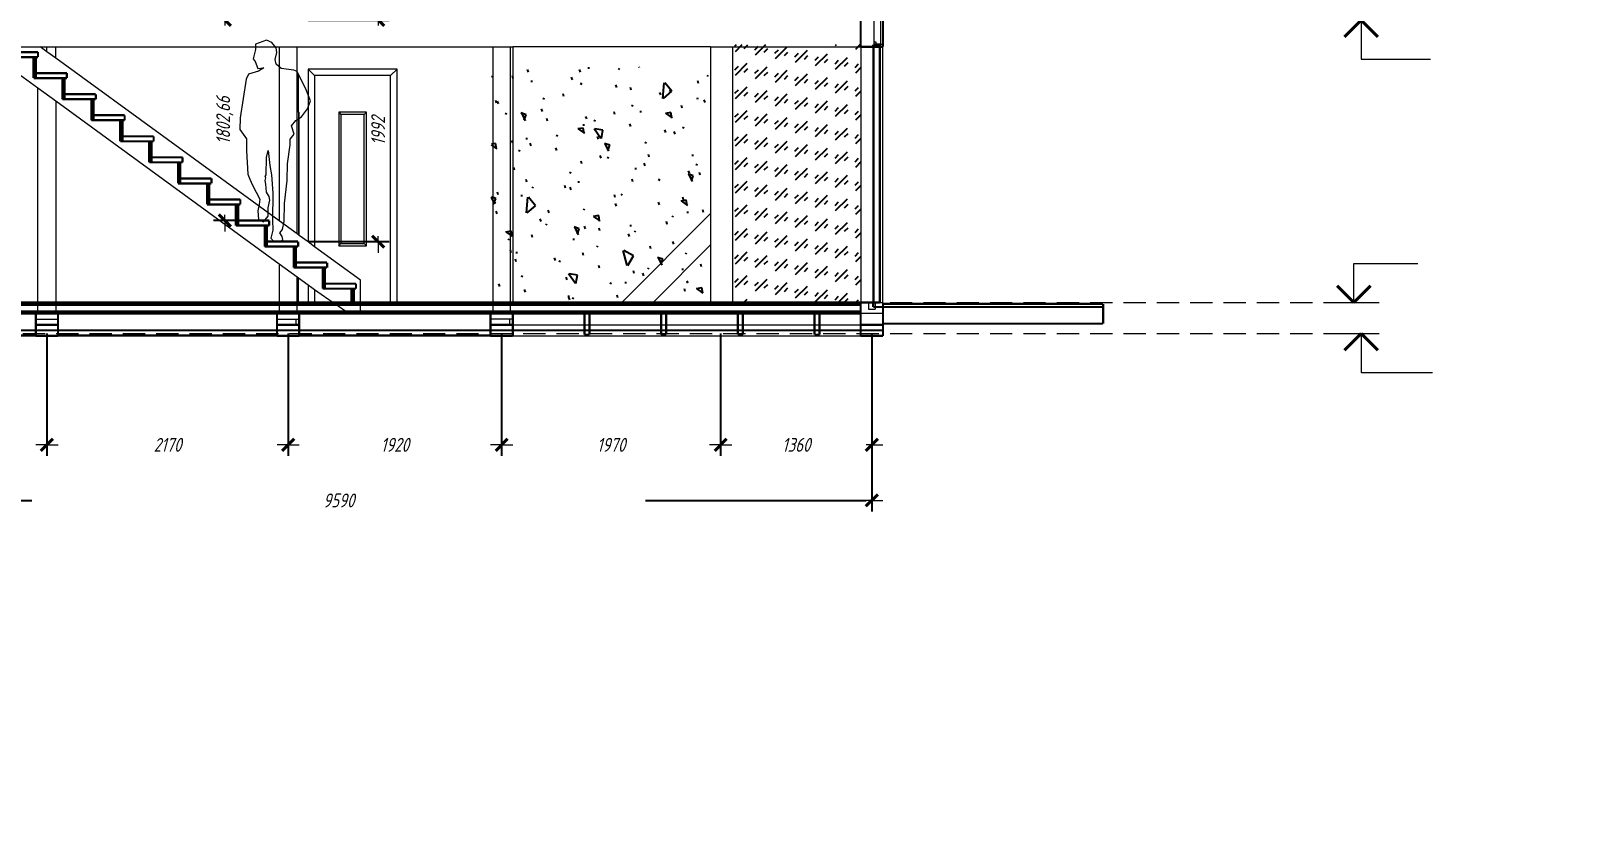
# Model space of a CAD drawing. Header units: millimetres. Extents: x 0 to 6720, y 0 to 297.
# Drawn here: x 6014.7 to 6291.4, y 0 to 141.8 of the extents above; entities that cross this region are included whole.
import ezdxf

# ---------------------------------------------------------------- set-up
doc = ezdxf.new("R2010")
doc.units = ezdxf.units.MM
for name, pattern in [('K5LT32768', [0]), ('K5LT_BASIC', [0]), ('K5LT_DASHED', [6, 4, -2]), ('K5LT_THIN', [0])]:
    doc.linetypes.add(name, pattern=pattern)
doc.layers.add('Системный слой', color=7, linetype='Continuous')
doc.styles.add('KDIMTEXTSTYLE', font='GOST_AU.SHX', dxfattribs={"width": 0.96, "oblique": 15, "height": 5})
doc.styles.add('KTEXTSTYLE', font='GOST_AU.SHX', dxfattribs={"width": 0.96, "height": 5})
doc.dimstyles.new('KDIMSTYLE (0.02)', dxfattribs={"dimtxt": 5, "dimasz": 1, "dimexe": 2, "dimexo": 0, "dimgap": 1, "dimtad": 1, "dimlfac": 50, "dimtxsty": 'KDIMTEXTSTYLE', "dimsah": 1, "dimcen": 0, "dimdle": 1, "dimadec": 0, "dimazin": 0, "dimtfac": 0.667, "dimtmove": 0, "dimatfit": 3, "dimfxl": 0, "dimtvp": 1, "dimtolj": 1, "dimtzin": 0, "dimarcsym": 0})

# ---------------------------------------------------------------- blocks, each defined once
blk = doc.blocks.new('U94')
at = {"layer": 'Системный слой', "color": 7, "linetype": 'K5LT_THIN', "lineweight": 18}
for p, q in [((6252.66, 92.94), (6252.66, 99.94)), ((6252.66, 99.94), (6264.19, 99.94)), ((6247.42, 92.94), (6254.66, 92.94))]:
    blk.add_line(p, q, dxfattribs=at)
at = {"layer": 'Системный слой', "color": 5, "linetype": 'K5LT_BASIC', "lineweight": 40}
for p, q in [((6249.66, 95.94), (6252.66, 92.94)), ((6252.66, 92.94), (6255.66, 95.94))]:
    blk.add_line(p, q, dxfattribs=at)
blk = doc.blocks.new('U95')
at = {"layer": 'Системный слой', "color": 7, "linetype": 'K5LT_THIN', "lineweight": 18}
for p, q in [((6250.07, 87.34), (6255.99, 87.34)), ((6253.99, 87.34), (6253.99, 80.34)), ((6253.99, 80.34), (6266.83, 80.34))]:
    blk.add_line(p, q, dxfattribs=at)
at = {"layer": 'Системный слой', "color": 5, "linetype": 'K5LT_BASIC', "lineweight": 40}
for p, q in [((6253.99, 87.34), (6250.99, 84.34)), ((6256.99, 84.34), (6253.99, 87.34))]:
    blk.add_line(p, q, dxfattribs=at)
blk = doc.blocks.new('U97')
at = {"layer": 'Системный слой', "color": 7, "linetype": 'K5LT_THIN', "lineweight": 18}
for p, q in [((6250.07, 143.74), (6255.99, 143.74)), ((6253.99, 143.74), (6253.99, 136.74)), ((6253.99, 136.74), (6266.5, 136.74))]:
    blk.add_line(p, q, dxfattribs=at)
at = {"layer": 'Системный слой', "color": 5, "linetype": 'K5LT_BASIC', "lineweight": 40}
for p, q in [((6253.99, 143.74), (6250.99, 140.74)), ((6256.99, 140.74), (6253.99, 143.74))]:
    blk.add_line(p, q, dxfattribs=at)
blk = doc.blocks.new('U93')
at = {"layer": 'Системный слой', "color": 7, "linetype": 'K5LT_DASHED', "lineweight": 18}
for p, q in [((5917.25, 92.94), (6257.25, 92.94)), ((5917.25, 87.34), (6257.25, 87.34))]:
    blk.add_line(p, q, dxfattribs=at)
at = {"layer": 'Системный слой'}
for name in ['U97', 'U94', 'U95']:
    blk.add_blockref(name, (0, 0), dxfattribs=at)
blk = doc.blocks.new('U99')
at = {"layer": 'Системный слой', "color": 7, "linetype": 'K5LT32768', "lineweight": 18}
for p, q in [((6166.38, 139.74), (6166.38, 143.74)), ((6167.58, 139.34), (6167.58, 143.74)), ((6015.98, 131.47), (6005.72, 138.94)), ((6010.38, 138.94), (6016.36, 138.94)), ((6016.36, 138.94), (6017.58, 138.94)), ((6017.58, 138.05), (6016.36, 138.94)), ((6017.58, 138.05), (6017.58, 138.94)), ((6017.58, 138.94), (6019.18, 138.94)), ((6019.18, 136.89), (6019.18, 138.94)), ((6019.18, 138.94), (6059.38, 138.94)), ((6059.38, 138.94), (6059.38, 107.62)), ((6059.38, 138.94), (6062.58, 138.94)), ((6062.58, 138.94), (6097.78, 138.94)), ((6062.58, 133.78), (6062.58, 138.94)), ((6097.78, 138.94), (6100.98, 138.94)), ((6097.78, 138.94), (6097.78, 92.94)), ((6100.98, 138.94), (6101.38, 138.94)), ((6100.98, 92.94), (6100.98, 138.94)), ((6101.38, 138.94), (6101.38, 92.94)), ((6136.98, 138.94), (6101.38, 138.94)), ((6136.98, 138.94), (6136.98, 108.94)), ((6136.98, 138.94), (6140.98, 138.94)), ((6140.98, 92.94), (6140.98, 138.94)), ((6140.98, 138.94), (6163.98, 138.94)), ((6163.98, 138.94), (6163.98, 92.94)), ((6166.22, 92.94), (6166.22, 138.94)), ((6166.22, 138.94), (6166.3, 138.94)), ((6166.78, 139.74), (6166.38, 139.74)), ((6166.38, 139.34), (6166.38, 139.74)), ((6166.38, 138.94), (6166.38, 139.34)), ((6166.78, 139.34), (6166.78, 139.74)), ((6167.46, 138.94), (6167.38, 138.94)), ((6167.58, 139.34), (6167.46, 139.34)), ((6167.46, 138.94), (6167.46, 92.94)), ((6167.98, 139.34), (6167.58, 139.34)), ((6167.98, 92.94), (6167.98, 138.94)), ((6019.18, 136.89), (6017.58, 138.05)), ((6059.38, 107.62), (6019.18, 136.89)), ((6062.84, 133.78), (6062.58, 133.78)), ((6062.58, 105.29), (6062.58, 133.78)), ((6062.84, 127.16), (6062.84, 133.78)), ((6064.58, 134.94), (6064.58, 103.83)), ((6080.58, 134.94), (6064.58, 134.94)), ((6065.74, 133.78), (6064.58, 134.94)), ((6079.42, 133.78), (6065.74, 133.78)), ((6065.74, 133.78), (6065.74, 102.98)), ((6079.42, 133.78), (6080.58, 134.94)), ((6079.42, 92.94), (6079.42, 133.78)), ((6080.58, 92.94), (6080.58, 134.94)), ((6015.98, 92.94), (6015.98, 131.47)), ((6019.18, 129.14), (6015.98, 131.47)), ((6019.18, 129.14), (6019.18, 92.94)), ((6059.38, 99.86), (6019.18, 129.14)), ((6062.84, 127.16), (6062.94, 127.16)), ((6062.84, 127.16), (6062.84, 105.1)), ((6062.94, 105.02), (6062.94, 127.16)), ((6075.08, 127.16), (6070.08, 127.16)), ((6070.08, 127.16), (6070.08, 103.16)), ((6070.08, 127.16), (6070.48, 126.76)), ((6070.48, 126.76), (6070.48, 103.56)), ((6074.68, 126.76), (6070.48, 126.76)), ((6075.08, 127.16), (6074.68, 126.76)), ((6074.68, 103.56), (6074.68, 126.76)), ((6075.08, 103.16), (6075.08, 127.16)), ((6120.98, 92.94), (6136.98, 108.94)), ((6136.98, 108.94), (6136.98, 103.29)), ((6062.58, 105.29), (6059.38, 107.62)), ((6062.84, 105.1), (6062.58, 105.29)), ((6062.94, 105.02), (6062.84, 105.1)), ((6064.58, 103.83), (6062.94, 105.02)), ((6065.74, 102.98), (6064.58, 103.83)), ((6073.98, 96.98), (6065.74, 102.98)), ((6070.08, 103.16), (6070.48, 103.56)), ((6070.08, 103.16), (6075.08, 103.16)), ((6070.48, 103.56), (6074.68, 103.56)), ((6075.08, 103.16), (6074.68, 103.56)), ((6136.98, 103.29), (6126.64, 92.94)), ((6136.98, 103.29), (6136.98, 92.94)), ((6059.38, 99.86), (6059.38, 92.94)), ((6062.58, 97.53), (6059.38, 99.86)), ((6062.84, 97.34), (6062.58, 97.53)), ((6062.58, 92.94), (6062.58, 97.53)), ((6062.84, 92.94), (6062.84, 97.34)), ((6064.58, 96.07), (6062.84, 97.34)), ((6073.98, 92.94), (6073.98, 96.98)), ((6064.58, 96.07), (6064.58, 92.94)), ((6065.25, 95.58), (6064.58, 96.07)), ((6065.74, 95.23), (6065.25, 95.58)), ((6065.74, 95.23), (6065.74, 92.94)), ((6066.92, 94.39), (6065.74, 95.23)), ((6068.31, 93.42), (6066.92, 94.39)), ((6015.98, 92.74), (6015.98, 92.94)), ((6015.98, 92.54), (6015.98, 92.74)), ((6015.98, 91.34), (6015.98, 92.54)), ((6015.98, 90.94), (6015.98, 91.34)), ((6019.18, 92.94), (6019.18, 92.74)), ((6019.18, 92.74), (6019.18, 92.54)), ((6019.18, 92.54), (6019.18, 91.34)), ((6019.18, 91.34), (6019.18, 90.94)), ((6059.38, 92.94), (6059.38, 92.74)), ((6059.38, 92.74), (6059.38, 92.54)), ((6059.38, 92.54), (6059.38, 91.34)), ((6059.38, 91.34), (6059.38, 90.94)), ((6062.58, 92.74), (6062.58, 92.94)), ((6062.58, 92.54), (6062.58, 92.74)), ((6062.58, 91.34), (6062.58, 92.54)), ((6062.58, 90.94), (6062.58, 91.34)), ((6069.01, 92.94), (6068.31, 93.42)), ((6069.3, 92.74), (6069.01, 92.94)), ((6069.59, 92.54), (6069.3, 92.74)), ((6070, 92.27), (6069.59, 92.54)), ((6071.38, 91.34), (6070, 92.27)), ((6071.98, 90.94), (6071.38, 91.34)), ((6073.98, 92.74), (6073.98, 92.94)), ((6073.98, 92.54), (6073.98, 92.74)), ((6073.98, 91.34), (6073.98, 92.54)), ((6073.98, 90.94), (6073.98, 91.34)), ((6097.78, 92.94), (6097.78, 92.74)), ((6097.78, 92.74), (6097.78, 92.54)), ((6097.78, 92.54), (6097.78, 91.34)), ((6097.78, 91.34), (6097.78, 90.94)), ((6100.98, 92.74), (6100.98, 92.94)), ((6100.98, 92.54), (6100.98, 92.74)), ((6100.98, 91.34), (6100.98, 92.54)), ((6100.98, 90.94), (6100.98, 91.34)), ((6101.38, 92.74), (6101.38, 92.94)), ((6101.38, 92.54), (6101.38, 92.74)), ((6165.38, 92.94), (6165.38, 91.74)), ((6165.38, 91.74), (6166.58, 91.74)), ((6166.22, 92.94), (6166.3, 92.94)), ((6166.58, 92.94), (6166.58, 92.14)), ((6166.58, 92.14), (6166.58, 91.74)), ((6167.38, 92.94), (6167.46, 92.94)), ((6167.46, 92.94), (6167.98, 92.94)), ((6167.98, 92.7), (6167.98, 92.94)), ((6015.58, 89.94), (6019.58, 89.94)), ((6058.98, 89.94), (6062.38, 89.94)), ((6062.38, 89.94), (6062.38, 88.94)), ((6062.38, 89.94), (6062.98, 89.94)), ((6100.78, 89.94), (6097.38, 89.94)), ((6100.78, 89.94), (6100.78, 88.94)), ((6101.38, 89.94), (6100.78, 89.94)), ((6101.38, 88.94), (6114.28, 88.94)), ((6114.28, 88.94), (6115.18, 88.94)), ((6115.18, 88.94), (6128.08, 88.94)), ((6128.08, 88.94), (6128.98, 88.94)), ((6128.98, 88.94), (6141.88, 88.94)), ((6141.88, 88.94), (6142.78, 88.94)), ((6142.78, 88.94), (6155.68, 88.94)), ((6155.68, 88.94), (6156.58, 88.94)), ((6156.58, 88.94), (6163.98, 88.94)), ((6167.98, 90.94), (6163.98, 90.94)), ((5976.18, 86.94), (6015.58, 86.94)), ((6019.58, 86.94), (6058.98, 86.94)), ((6062.98, 86.94), (6097.38, 86.94)), ((6101.38, 86.94), (6163.98, 86.94))]:
    blk.add_line(p, q, dxfattribs=at)
at = {"layer": 'Системный слой', "color": 5, "linetype": 'K5LT_BASIC', "const_width": 0.4}
for points in [[(6163.98, 138.94), (6163.98, 144.54)], [(6167.98, 143.74), (6167.98, 139.34)], [(6166.22, 138.94), (6163.98, 138.94)], [(6166.22, 139.34), (6166.22, 138.94)], [(6166.22, 139.34), (6166.38, 139.34)], [(6166.3, 92.94), (6166.3, 138.94)], [(6166.3, 138.94), (6166.38, 138.94)], [(6166.78, 139.34), (6166.38, 139.34)], [(6166.38, 138.94), (6167.38, 138.94)], [(6167.46, 139.34), (6166.78, 139.34)], [(6167.38, 138.94), (6167.38, 92.94)], [(6167.46, 138.94), (6167.46, 139.34)], [(6167.98, 138.94), (6167.46, 138.94)], [(6167.98, 139.34), (6167.98, 138.94)], [(6010.38, 137.98), (6015.98, 137.98)], [(6015.18, 137.08), (6010.38, 137.08)], [(6015.18, 137.08), (6015.58, 137.08)], [(6015.18, 133.3), (6015.18, 137.08)], [(6015.58, 137.08), (6015.58, 134.2)], [(6015.98, 137.08), (6015.58, 137.08)], [(6015.98, 137.98), (6015.98, 137.08)], [(6015.58, 133.3), (6015.18, 133.3)], [(6015.58, 134.2), (6021.18, 134.2)], [(6015.58, 133.3), (6015.58, 134.2)], [(6020.38, 133.3), (6015.58, 133.3)], [(6020.38, 133.3), (6020.78, 133.3)], [(6020.38, 129.51), (6020.38, 133.3)], [(6020.78, 133.3), (6020.78, 130.41)], [(6021.18, 133.3), (6020.78, 133.3)], [(6021.18, 134.2), (6021.18, 133.3)], [(6020.78, 130.41), (6026.38, 130.41)], [(6020.78, 129.51), (6020.78, 130.41)], [(6026.38, 130.41), (6026.38, 129.51)], [(6020.78, 129.51), (6020.38, 129.51)], [(6025.58, 129.51), (6020.78, 129.51)], [(6025.58, 129.51), (6025.98, 129.51)], [(6025.58, 125.72), (6025.58, 129.51)], [(6025.98, 129.51), (6025.98, 126.62)], [(6026.38, 129.51), (6025.98, 129.51)], [(6025.98, 125.72), (6025.58, 125.72)], [(6025.98, 126.62), (6031.58, 126.62)], [(6025.98, 125.72), (6025.98, 126.62)], [(6030.78, 125.72), (6025.98, 125.72)], [(6030.78, 125.72), (6031.18, 125.72)], [(6030.78, 121.94), (6030.78, 125.72)], [(6031.18, 125.72), (6031.18, 122.84)], [(6031.58, 125.72), (6031.18, 125.72)], [(6031.58, 126.62), (6031.58, 125.72)], [(6031.18, 121.94), (6030.78, 121.94)], [(6031.18, 122.84), (6036.78, 122.84)], [(6031.18, 121.94), (6031.18, 122.84)], [(6035.98, 121.94), (6031.18, 121.94)], [(6035.98, 121.94), (6036.38, 121.94)], [(6035.98, 118.15), (6035.98, 121.94)], [(6036.38, 121.94), (6036.38, 119.05)], [(6036.78, 121.94), (6036.38, 121.94)], [(6036.78, 122.84), (6036.78, 121.94)], [(6036.38, 119.05), (6041.98, 119.05)], [(6036.38, 118.15), (6036.38, 119.05)], [(6041.98, 119.05), (6041.98, 118.15)], [(6036.38, 118.15), (6035.98, 118.15)], [(6041.18, 118.15), (6036.38, 118.15)], [(6041.18, 118.15), (6041.58, 118.15)], [(6041.18, 114.36), (6041.18, 118.15)], [(6041.58, 118.15), (6041.58, 115.26)], [(6041.98, 118.15), (6041.58, 118.15)], [(6041.58, 114.36), (6041.18, 114.36)], [(6041.58, 115.26), (6047.18, 115.26)], [(6041.58, 114.36), (6041.58, 115.26)], [(6046.38, 114.36), (6041.58, 114.36)], [(6046.38, 114.36), (6046.78, 114.36)], [(6046.38, 110.58), (6046.38, 114.36)], [(6046.78, 114.36), (6046.78, 111.48)], [(6047.18, 114.36), (6046.78, 114.36)], [(6047.18, 115.26), (6047.18, 114.36)], [(6046.78, 110.58), (6046.38, 110.58)], [(6046.78, 111.48), (6052.38, 111.48)], [(6046.78, 110.58), (6046.78, 111.48)], [(6051.58, 110.58), (6046.78, 110.58)], [(6051.58, 110.58), (6051.98, 110.58)], [(6051.58, 106.79), (6051.58, 110.58)], [(6051.98, 110.58), (6051.98, 107.69)], [(6052.38, 110.58), (6051.98, 110.58)], [(6052.38, 111.48), (6052.38, 110.58)], [(6051.98, 106.79), (6051.58, 106.79)], [(6051.98, 107.69), (6057.58, 107.69)], [(6051.98, 106.79), (6051.98, 107.69)], [(6056.78, 106.79), (6051.98, 106.79)], [(6056.78, 106.79), (6057.18, 106.79)], [(6056.78, 103), (6056.78, 106.79)], [(6057.18, 106.79), (6057.18, 103.9)], [(6057.58, 106.79), (6057.18, 106.79)], [(6057.58, 107.69), (6057.58, 106.79)], [(6057.18, 103), (6056.78, 103)], [(6057.18, 103.9), (6062.78, 103.9)], [(6057.18, 103), (6057.18, 103.9)], [(6061.98, 103), (6057.18, 103)], [(6061.98, 103), (6062.38, 103)], [(6061.98, 99.22), (6061.98, 103)], [(6062.38, 103), (6062.38, 100.12)], [(6062.78, 103), (6062.38, 103)], [(6062.78, 103.9), (6062.78, 103)], [(6062.38, 100.12), (6067.98, 100.12)], [(6062.38, 99.22), (6062.38, 100.12)], [(6067.98, 100.12), (6067.98, 99.22)], [(6062.38, 99.22), (6061.98, 99.22)], [(6067.18, 99.22), (6062.38, 99.22)], [(6067.18, 99.22), (6067.58, 99.22)], [(6067.18, 95.43), (6067.18, 99.22)], [(6067.58, 99.22), (6067.58, 96.33)], [(6067.98, 99.22), (6067.58, 99.22)], [(6067.58, 95.43), (6067.18, 95.43)], [(6067.58, 96.33), (6073.18, 96.33)], [(6067.58, 95.43), (6067.58, 96.33)], [(6072.38, 95.43), (6067.58, 95.43)], [(6072.38, 95.43), (6072.78, 95.43)], [(6072.38, 92.94), (6072.38, 95.43)], [(6072.78, 95.43), (6072.78, 92.94)], [(6073.18, 95.43), (6072.78, 95.43)], [(6073.18, 96.33), (6073.18, 95.43)], [(5976.18, 92.74), (6015.98, 92.74)], [(5976.18, 92.54), (6015.98, 92.54)], [(6015.98, 91.34), (5976.18, 91.34)], [(6015.98, 92.94), (6002.18, 92.94)], [(6015.98, 92.94), (6019.18, 92.94)], [(6019.18, 92.74), (6015.98, 92.74)], [(6019.18, 92.54), (6015.98, 92.54)], [(6019.18, 91.34), (6015.98, 91.34)], [(6059.38, 92.94), (6019.18, 92.94)], [(6019.18, 92.74), (6059.38, 92.74)], [(6019.18, 92.54), (6059.38, 92.54)], [(6059.38, 91.34), (6019.18, 91.34)], [(6059.38, 92.94), (6062.58, 92.94)], [(6062.58, 92.74), (6059.38, 92.74)], [(6062.58, 92.54), (6059.38, 92.54)], [(6062.58, 91.34), (6059.38, 91.34)], [(6062.58, 92.94), (6062.84, 92.94)], [(6062.58, 92.74), (6069.3, 92.74)], [(6062.58, 92.54), (6069.59, 92.54)], [(6071.38, 91.34), (6062.58, 91.34)], [(6064.58, 92.94), (6062.84, 92.94)], [(6065.74, 92.94), (6064.58, 92.94)], [(6065.74, 92.94), (6069.01, 92.94)], [(6069.01, 92.94), (6072.38, 92.94)], [(6072.38, 92.74), (6069.3, 92.74)], [(6072.38, 92.54), (6069.59, 92.54)], [(6073.98, 91.34), (6071.38, 91.34)], [(6072.38, 92.74), (6072.38, 92.94)], [(6072.38, 92.94), (6072.78, 92.94)], [(6072.38, 92.54), (6072.38, 92.74)], [(6072.78, 92.74), (6072.38, 92.74)], [(6072.78, 92.54), (6072.38, 92.54)], [(6072.78, 92.94), (6072.78, 92.74)], [(6072.78, 92.94), (6073.98, 92.94)], [(6072.78, 92.74), (6072.78, 92.54)], [(6073.98, 92.74), (6072.78, 92.74)], [(6073.98, 92.54), (6072.78, 92.54)], [(6073.98, 92.94), (6079.42, 92.94)], [(6073.98, 92.74), (6097.78, 92.74)], [(6073.98, 92.54), (6097.78, 92.54)], [(6097.78, 91.34), (6073.98, 91.34)], [(6079.42, 92.94), (6080.58, 92.94)], [(6097.78, 92.94), (6080.58, 92.94)], [(6097.78, 92.94), (6100.98, 92.94)], [(6100.98, 92.74), (6097.78, 92.74)], [(6100.98, 92.54), (6097.78, 92.54)], [(6100.98, 91.34), (6097.78, 91.34)], [(6101.38, 92.94), (6100.98, 92.94)], [(6100.98, 92.74), (6101.38, 92.74)], [(6101.38, 92.54), (6100.98, 92.54)], [(6100.98, 91.34), (6163.98, 91.34)], [(6120.98, 92.94), (6101.38, 92.94)], [(6101.38, 92.74), (6163.98, 92.74)], [(6101.38, 92.54), (6163.98, 92.54)], [(6126.64, 92.94), (6120.98, 92.94)], [(6136.98, 92.94), (6126.64, 92.94)], [(6136.98, 92.94), (6140.98, 92.94)], [(6163.98, 92.94), (6140.98, 92.94)], [(6163.98, 92.94), (6163.98, 92.74)], [(6163.98, 92.94), (6165.38, 92.94)], [(6163.98, 92.74), (6163.98, 92.54)], [(6163.98, 92.54), (6163.98, 91.34)], [(6163.98, 91.34), (6163.98, 90.94)], [(6165.38, 92.94), (6166.22, 92.94)], [(6166.22, 92.94), (6166.22, 92.14)], [(6166.22, 92.14), (6166.58, 92.14)], [(6166.58, 92.94), (6166.3, 92.94)], [(6167.38, 92.94), (6166.58, 92.94)], [(6166.58, 92.14), (6167.98, 92.14)], [(6167.98, 92.7), (6207.58, 92.7)], [(6167.98, 92.14), (6167.98, 92.7)], [(6207.58, 92.14), (6167.98, 92.14)], [(6167.98, 90.94), (6167.98, 92.14)], [(6207.58, 92.7), (6207.58, 92.14)], [(6207.58, 92.14), (6207.58, 89.14)], [(5976.18, 90.94), (6015.58, 90.94)], [(6015.58, 90.94), (6015.98, 90.94)], [(6015.58, 89.94), (6015.58, 90.94)], [(6015.58, 88.94), (6015.58, 89.94)], [(6015.58, 87.94), (6015.58, 88.94)], [(6019.58, 88.94), (6015.58, 88.94)], [(6019.18, 90.94), (6015.98, 90.94)], [(6019.18, 90.94), (6019.58, 90.94)], [(6019.58, 90.94), (6058.98, 90.94)], [(6019.58, 90.94), (6019.58, 89.94)], [(6019.58, 89.94), (6019.58, 88.94)], [(6019.58, 88.94), (6019.58, 87.94)], [(6058.98, 89.94), (6058.98, 90.94)], [(6058.98, 90.94), (6059.38, 90.94)], [(6058.98, 88.94), (6058.98, 89.94)], [(6058.98, 87.94), (6058.98, 88.94)], [(6062.38, 88.94), (6058.98, 88.94)], [(6059.38, 90.94), (6062.58, 90.94)], [(6062.38, 88.94), (6062.98, 88.94)], [(6062.58, 90.94), (6062.98, 90.94)], [(6062.98, 90.94), (6062.98, 89.94)], [(6062.98, 90.94), (6071.98, 90.94)], [(6062.98, 89.94), (6062.98, 88.94)], [(6062.98, 88.94), (6062.98, 87.94)], [(6073.98, 90.94), (6071.98, 90.94)], [(6073.98, 90.94), (6097.38, 90.94)], [(6097.78, 90.94), (6097.38, 90.94)], [(6097.38, 89.94), (6097.38, 90.94)], [(6097.38, 88.94), (6097.38, 89.94)], [(6097.38, 87.94), (6097.38, 88.94)], [(6097.38, 88.94), (6100.78, 88.94)], [(6100.98, 90.94), (6097.78, 90.94)], [(6100.78, 88.94), (6101.38, 88.94)], [(6101.38, 90.94), (6100.98, 90.94)], [(6101.38, 90.94), (6101.38, 89.94)], [(6114.28, 90.94), (6101.38, 90.94)], [(6101.38, 89.94), (6101.38, 88.94)], [(6101.38, 88.94), (6101.38, 87.94)], [(6114.28, 90.94), (6115.18, 90.94)], [(6114.28, 88.94), (6114.28, 90.94)], [(6114.28, 87.94), (6114.28, 88.94)], [(6115.18, 90.94), (6115.18, 88.94)], [(6128.08, 90.94), (6115.18, 90.94)], [(6115.18, 88.94), (6115.18, 87.94)], [(6128.08, 90.94), (6128.98, 90.94)], [(6128.08, 88.94), (6128.08, 90.94)], [(6128.08, 87.94), (6128.08, 88.94)], [(6128.98, 90.94), (6128.98, 88.94)], [(6141.88, 90.94), (6128.98, 90.94)], [(6128.98, 88.94), (6128.98, 87.94)], [(6141.88, 90.94), (6142.78, 90.94)], [(6141.88, 88.94), (6141.88, 90.94)], [(6141.88, 87.94), (6141.88, 88.94)], [(6142.78, 90.94), (6142.78, 88.94)], [(6155.68, 90.94), (6142.78, 90.94)], [(6142.78, 88.94), (6142.78, 87.94)], [(6155.68, 90.94), (6156.58, 90.94)], [(6155.68, 88.94), (6155.68, 90.94)], [(6155.68, 87.94), (6155.68, 88.94)], [(6156.58, 90.94), (6156.58, 88.94)], [(6163.98, 90.94), (6156.58, 90.94)], [(6156.58, 88.94), (6156.58, 87.94)], [(6163.98, 90.94), (6163.98, 88.94)], [(6163.98, 87.94), (6163.98, 88.94)], [(6167.98, 88.94), (6163.98, 88.94)], [(6167.98, 89.14), (6167.98, 90.94)], [(6207.58, 89.14), (6167.98, 89.14)], [(6167.98, 89.14), (6167.98, 88.94)], [(6167.98, 88.94), (6167.98, 87.94)], [(6015.58, 87.94), (5976.18, 87.94)], [(6015.58, 87.04), (5976.18, 87.04)], [(6019.58, 87.94), (6015.58, 87.94)], [(6015.58, 87.04), (6015.58, 87.94)], [(6015.58, 87.04), (6015.58, 86.94)], [(6019.58, 86.94), (6015.58, 86.94)], [(6019.58, 87.94), (6019.58, 87.04)], [(6058.98, 87.94), (6019.58, 87.94)], [(6058.98, 87.04), (6019.58, 87.04)], [(6019.58, 86.94), (6019.58, 87.04)], [(6062.98, 87.94), (6058.98, 87.94)], [(6058.98, 87.04), (6058.98, 87.94)], [(6058.98, 87.04), (6058.98, 86.94)], [(6062.98, 86.94), (6058.98, 86.94)], [(6062.98, 87.94), (6062.98, 87.04)], [(6097.38, 87.94), (6062.98, 87.94)], [(6097.38, 87.04), (6062.98, 87.04)], [(6062.98, 86.94), (6062.98, 87.04)], [(6101.38, 87.94), (6097.38, 87.94)], [(6097.38, 87.04), (6097.38, 87.94)], [(6097.38, 87.04), (6097.38, 86.94)], [(6101.38, 86.94), (6097.38, 86.94)], [(6101.38, 87.94), (6101.38, 86.94)], [(6114.28, 87.94), (6101.38, 87.94)], [(6114.28, 87.14), (6114.28, 87.94)], [(6115.18, 87.94), (6114.28, 87.94)], [(6115.18, 87.14), (6114.28, 87.14)], [(6115.18, 87.94), (6115.18, 87.14)], [(6128.08, 87.94), (6115.18, 87.94)], [(6128.08, 87.14), (6128.08, 87.94)], [(6128.98, 87.94), (6128.08, 87.94)], [(6128.98, 87.14), (6128.08, 87.14)], [(6128.98, 87.94), (6128.98, 87.14)], [(6141.88, 87.94), (6128.98, 87.94)], [(6141.88, 87.14), (6141.88, 87.94)], [(6142.78, 87.94), (6141.88, 87.94)], [(6142.78, 87.14), (6141.88, 87.14)], [(6142.78, 87.94), (6142.78, 87.14)], [(6155.68, 87.94), (6142.78, 87.94)], [(6155.68, 87.14), (6155.68, 87.94)], [(6156.58, 87.94), (6155.68, 87.94)], [(6156.58, 87.14), (6155.68, 87.14)], [(6156.58, 87.94), (6156.58, 87.14)], [(6163.98, 87.94), (6156.58, 87.94)], [(6167.98, 87.94), (6163.98, 87.94)], [(6163.98, 86.94), (6163.98, 87.94)], [(6167.98, 86.94), (6163.98, 86.94)], [(6167.98, 87.94), (6167.98, 86.94)]]:
    blk.add_lwpolyline(points, dxfattribs=at)
blk = doc.blocks.new('U100')
at = {"layer": 'Системный слой', "color": 7, "linetype": 'K5LT_THIN', "lineweight": 18}
for p, q in [((6055.13, 138.47), (6054.69, 136.78)), ((6057.1, 140.1), (6055.08, 139.43)), ((6055.08, 139.43), (6055.13, 138.47)), ((6058.06, 139.73), (6057.1, 140.1)), ((6058.82, 138.75), (6058.06, 139.73)), ((6058.96, 137.94), (6058.82, 138.75)), ((6054.69, 136.78), (6055.06, 136.28)), ((6055.06, 136.28), (6055.55, 135.04)), ((6058.66, 136.67), (6058.96, 137.94)), ((6058.82, 135.84), (6058.66, 136.67)), ((6059.74, 135.04), (6058.82, 135.84)), ((6053.44, 133.11), (6052.34, 126.15)), ((6053.85, 133.99), (6053.44, 133.11)), ((6055.66, 134.56), (6053.85, 133.99)), ((6055.55, 135.04), (6056.58, 135.14)), ((6056.58, 135.14), (6055.66, 134.56)), ((6062, 134.74), (6059.74, 135.04)), ((6062.59, 134.47), (6062, 134.74)), ((6063.28, 133.09), (6062.59, 134.47)), ((6064.12, 131.49), (6063.28, 133.09)), ((6065.02, 129.24), (6064.12, 131.49)), ((6063.37, 126.33), (6064.44, 127.77)), ((6064.44, 127.77), (6065.02, 129.24)), ((6052.34, 126.15), (6052.3, 124.09)), ((6061.56, 124.75), (6062.34, 125.69)), ((6062.07, 123.24), (6061.56, 124.75)), ((6062.34, 125.69), (6063.37, 126.33)), ((6052.3, 124.09), (6053.47, 122.39)), ((6053.47, 122.39), (6053.51, 120.22)), ((6061.32, 122.33), (6062.07, 123.24)), ((6061.32, 121.29), (6061.32, 122.33)), ((6053.51, 120.22), (6053.71, 116.03)), ((6057.02, 115.89), (6057.06, 119.01)), ((6057.06, 119.01), (6057.38, 120.27)), ((6057.38, 120.27), (6057.66, 117.58)), ((6060.89, 117.89), (6061.32, 121.29)), ((6057.66, 117.58), (6057.96, 115.93)), ((6060.82, 114.89), (6060.89, 117.89)), ((6053.71, 116.03), (6054.1, 115.1)), ((6054.1, 115.1), (6054.55, 114.04)), ((6054.55, 114.04), (6055.87, 111.52)), ((6056.84, 114.86), (6056.99, 115.36)), ((6056.95, 114.25), (6056.84, 114.86)), ((6056.85, 115.61), (6057.02, 115.89)), ((6056.99, 115.36), (6056.85, 115.61)), ((6057.09, 112.79), (6056.95, 114.25)), ((6057.96, 115.93), (6058.2, 112.61)), ((6060.32, 110.78), (6060.82, 114.89)), ((6055.87, 111.52), (6055.77, 110.57)), ((6057.58, 112.02), (6057.09, 112.79)), ((6057.39, 109.96), (6057.7, 111.34)), ((6057.7, 111.34), (6057.58, 112.02)), ((6058.2, 112.61), (6058.17, 107.78)), ((6060.24, 107.53), (6060.32, 110.78)), ((6055.77, 110.57), (6055.55, 109.41)), ((6055.55, 109.41), (6055.64, 107.85)), ((6056.55, 107.44), (6057.38, 108.49)), ((6057.37, 109.35), (6057.39, 109.96)), ((6057.38, 108.49), (6057.37, 109.35)), ((6055.64, 107.85), (6056.55, 107.44)), ((6058.23, 105.98), (6057.84, 104.53)), ((6058.17, 107.78), (6058.23, 105.98)), ((6059.49, 105.49), (6059.99, 106.1)), ((6059.91, 104.83), (6059.49, 105.49)), ((6059.99, 106.1), (6060.24, 107.53)), ((6057.84, 104.53), (6058.38, 103.9)), ((6058.38, 103.9), (6059.62, 103.91)), ((6059.62, 103.91), (6060.02, 104.3)), ((6060.02, 104.3), (6059.91, 104.83))]:
    blk.add_line(p, q, dxfattribs=at)
blk = doc.blocks.new('KDIMARROW_03')
at = {"layer": 'Системный слой', "color": 0, "linetype": 'K5LT_BASIC', "lineweight": 40}
blk.add_line((-1.06, -1.06), (1.06, 1.06), dxfattribs=at)
at = {"layer": 'Системный слой', "color": 0, "linetype": 'K5LT_THIN', "lineweight": 18}
for q in [(-1, 0), (2, 0)]:
    blk.add_line((0, 0), q, dxfattribs=at)

msp = doc.modelspace()

# ---------------------------------------------------------------- hatches: boundary and pattern name
at = {"layer": 'Системный слой'}
h = msp.add_hatch(dxfattribs=at)
h.set_pattern_fill('', angle=40, style=0, pattern_type=0)
h.set_pattern_definition([(40, (7.66, 6.428), (-20.5692, 24.51342), [2, -30]), (130, (9.193, 7.713), (-24.51342, -20.5692), [2, -30]), (85, (7.66, 6.428), (-20.568825, 24.51297), [2.828, -42.426]), (60, (9.193, 7.713), (-27.71281, 16), [2, -30]), (150, (10.192, 9.445), (-16, -27.71281), [2, -30]), (105, (9.193, 7.713), (-27.7123, 15.999706), [2.828, -42.426]), (80, (16.853, 14.141), (-26.0974, 4.60168), [1.5, -25]), (170, (17.114, 15.618), (-4.60168, -26.0974), [1.5, -25]), (125, (16.853, 14.141), (-26.09695, 4.601596), [2.121, -35.355]), (100, (-18.796, -15.771), (-15.756924, -2.77837), [1, -15]), (190, (-18.97, -14.787), (2.77837, -15.756924), [1, -15]), (145, (-18.796, -15.771), (-15.75733, -2.778442), [1.414, -21.213]), (70, (1.233, 14.088), (-15.03508, 5.472322), [1, -15]), (160, (1.575, 15.028), (-5.472322, -15.03508), [1, -15]), (115, (1.233, 14.088), (-15.03547, 5.472463), [1.414, -21.213]), (85, (0, 0), (-9.351857, 7.84492), [0.3, -10]), (65, (0, 0), (-2.4184476, 6.6446302), [0.3, -10]), (105, (0, 0), (-6.1930747, 7.6580563), [0.5, -12]), (110, (0, 0), (-7.945929, 1.3646295), [0.5, -7])])
h.paths.add_polyline_path([(6140.78, 144.94244), (6163.97994, 144.94244), (6163.97994, 153.54244), (6163.97994, 159.14244), (6163.98, 160.98244), (6140.78, 160.98244)])
h.paths.add_polyline_path([(6136.78, 144.94244), (6136.78, 160.98244), (6113.98, 160.98244), (6113.98, 149.74244), (6113.98, 144.94244)])
h.paths.add_polyline_path([(6136.78, 135.34244), (6097.58, 135.34244), (6097.58, 92.94244), (6136.78, 92.94244)])
h.paths.add_polyline_path([(6163.98, 162.14244), (6140.98, 162.14244), (6140.98, 144.94244), (6163.98, 144.94244), (6163.97994, 153.14244), (6163.97994, 158.74244)])
h = msp.add_hatch(dxfattribs=at)
h.set_pattern_fill('', angle=45, style=0, pattern_type=0)
h.set_pattern_definition([(45, (0, 0), (4e-16, 4.2426407), [3, -2.1]), (45, (1.591, 0.5303), (4e-16, 4.2426407), [0.9, -4.2]), (45, (-0.106, 0.9546), (4e-16, 4.2426407), [0.9, -4.2])])
h.paths.add_polyline_path([(6140.78, 139.34244), (6140.78, 92.94244), (6163.98, 92.94244), (6163.97994, 139.34244)])
h.paths.add_polyline_path([(6140.98, 144.94244), (6163.98, 144.94244), (6163.97994, 153.14244), (6163.97994, 158.74244), (6163.98, 162.14244), (6140.98, 162.14244)])

# ---------------------------------------------------------------- block references
for name in ['U99', 'U93', 'U100']:
    msp.add_blockref(name, (0, 0), dxfattribs=at)

# ---------------------------------------------------------------- dimensions: what is measured, and where the dimension line sits
at = {"layer": 'Системный слой', "color": 7}
for base, p1, location in [((6049.58, 143.74244), (6057.58, 107.68918), (6049.58, 125.71581)), ((6077.17106, 143.74244), (6062.78, 103.90252), (6077.17106, 123.82248))]:
    msp.add_linear_dim(base=base, p1=p1, p2=(6062.58, 143.74244), angle=90, location=location, dimstyle='KDIMSTYLE (0.02)', override={"dimexo": 2, "dimpost": '\\H2.5;\\W0.965;\\Q15;<>', "dimblk1": 'KDIMARROW_03', "dimblk2": 'KDIMARROW_03', "dimse1": 0, "dimse2": 0, "dimclrt": 7, "dimtolj": 1}, dxfattribs=at).render()
for base, p1, p2, location in [((6017.58, 67.34244), (5974.18, 87.34244), (6017.58, 87.34244), (5995.88, 67.34244)), ((6165.98, 57.34244), (5974.18, 87.34244), (6165.98, 87.34244), (6070.08, 57.34244)), ((6060.98, 67.34244), (6017.58, 87.34244), (6060.98, 87.34244), (6039.28, 67.34244)), ((6099.38, 67.34244), (6060.98, 87.34244), (6099.38, 87.34244), (6080.18, 67.34244)), ((6138.78, 67.34244), (6099.38, 87.34244), (6138.78, 87.34244), (6119.08, 67.34244)), ((6165.98, 67.34244), (6138.78, 87.34244), (6165.98, 87.34244), (6152.38, 67.34244))]:
    msp.add_linear_dim(base=base, p1=p1, p2=p2, location=location, dimstyle='KDIMSTYLE (0.02)', override={"dimexo": 0, "dimpost": '\\H2.5;\\W0.965;\\Q15;<>', "dimblk1": 'KDIMARROW_03', "dimblk2": 'KDIMARROW_03', "dimse1": 0, "dimse2": 0, "dimclrt": 7, "dimtolj": 1}, dxfattribs=at).render()

doc.saveas('drawing.dxf')
